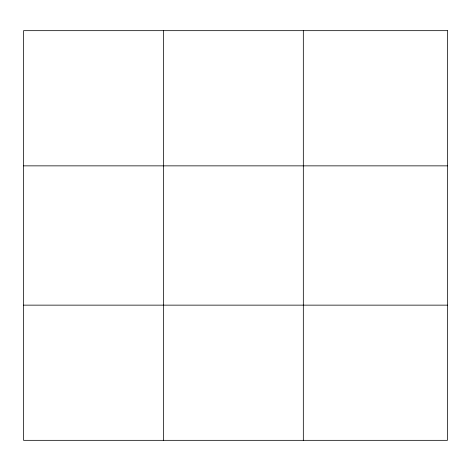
<?xml version="1.0" encoding="UTF-8"?>
<svg xmlns="http://www.w3.org/2000/svg" width="471" height="471" viewBox="0 0 471 471"><rect width="100%" height="100%" fill="white"/><g stroke="black" fill="none" stroke-linecap="round" stroke-linejoin="round"><path stroke-width="0.71" d="M163.437 440.332L163.437 30.668M303.324 440.332L303.324 30.668M23.55 165.857L447.45 165.857M23.55 305.143L447.45 305.143M447.45 30.668L447.45 440.332L23.55 440.332L23.55 30.668L447.45 30.668"/></g></svg>
